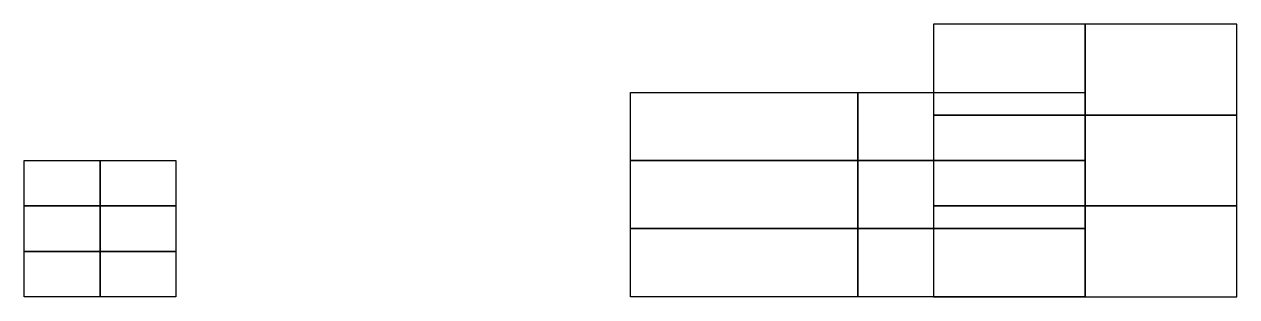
# Model space of a CAD drawing. Extents: x 0 to 80, y 0 to 18.
import ezdxf

# ---------------------------------------------------------------- set-up
doc = ezdxf.new("R2010")
doc.units = 0
doc.layers.add('VIPRS_G13', color=7, linetype='Continuous')

# ---------------------------------------------------------------- blocks, each defined once
blk = doc.blocks.new('VIPRS_G13_PMESH_BLK')
mesh = blk.add_polymesh((3, 4))
for k, corner in enumerate([(0, 0), (0, 3, 1.5), (0, 6), (0, 9, 1.5), (5, 0, 1.5), (5, 3), (5, 6, 1.5), (5, 9), (10, 0), (10, 3, 1.5), (10, 6), (10, 9, 1.5)]):
    mesh.set_mesh_vertex(divmod(k, 4), corner)

msp = doc.modelspace()

# ---------------------------------------------------------------- block references
at = {"layer": 'VIPRS_G13'}
for p, xscale, yscale in [((80, 0), -2, 2), ((40, 0), 3, 1.5)]:
    msp.add_blockref('VIPRS_G13_PMESH_BLK', p, dxfattribs=dict(at, xscale=xscale, yscale=yscale))

# ---------------------------------------------------------------- meshes
mesh = msp.add_polymesh((3, 4), dxfattribs=at)
for k, corner in enumerate([(0, 0), (0, 3, 1.5), (0, 6), (0, 9, 1.5), (5, 0, 1.5), (5, 3), (5, 6, 1.5), (5, 9), (10, 0), (10, 3, 1.5), (10, 6), (10, 9, 1.5)]):
    mesh.set_mesh_vertex(divmod(k, 4), corner)
mesh = msp.add_polymesh((3, 4), dxfattribs=at)
for k, corner in enumerate([(0, 0), (0, 3, 1.5), (0, 6), (0, 9, 1.5), (5, 0, 1.5), (5, 3), (5, 6, 1.5), (5, 9), (10, 0), (10, 3, 1.5), (10, 6), (10, 9, 1.5)]):
    mesh.set_mesh_vertex(divmod(k, 4), corner)

doc.saveas('drawing.dxf')
